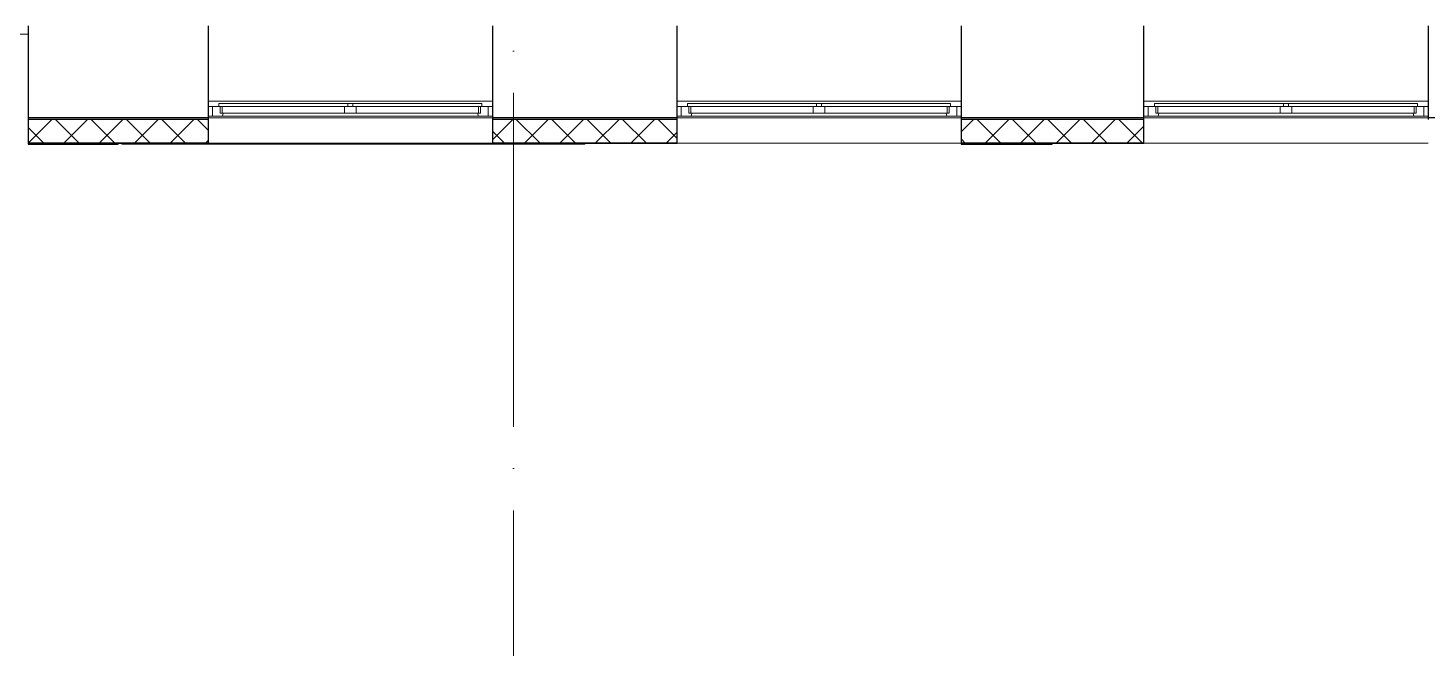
# Model space of a CAD drawing. Header units: millimetres. Extents: x -21010 to 105841, y -18351 to 135084.
# Drawn here: x 40172 to 48552, y -7250 to -3537 of the extents above; entities that cross this region are included whole.
import ezdxf

# ---------------------------------------------------------------- set-up
doc = ezdxf.new("R2010")
doc.units = ezdxf.units.MM
doc.linetypes.add('ADSK_Линия сетки', pattern=[2500, 2000, -250, 0, -250])
for name, color, linetype, lineweight in [('_ Окна', 7, 'Continuous', 9), ('Ограждение', 7, 'Continuous', 9), ('Окна', 7, 'Continuous', 9), ('Оси', 7, 'Continuous', 9), ('Стены внутренние', 7, 'Continuous', 18), ('Стены наружные', 7, 'Continuous', 18), ('Стены штриховка', 7, 'Continuous', 13)]:
    doc.layers.add(name, color=color, linetype=linetype, lineweight=lineweight)

# ---------------------------------------------------------------- blocks, each defined once
blk = doc.blocks.new('1 этаж 21082025')
at = {"layer": '_ Окна', "lineweight": 18}
for p, q in [((45910, -47050), (45910, -47000)), ((45860, -47050), (45910, -47050)), ((47053, -47482), (47015, -47482)), ((47015, -47482), (47015, -47540)), ((47061, -47523), (47061, -47482)), ((48619, -47482), (48619, -47523)), ((48665, -47482), (48627, -47482)), ((48665, -47540), (48665, -47482)), ((49858, -47482), (49820, -47482)), ((49820, -47482), (49820, -47540)), ((49866, -47523), (49866, -47482)), ((51424, -47482), (51424, -47523)), ((51470, -47482), (51432, -47482)), ((51470, -47540), (51470, -47482)), ((52653, -47482), (52615, -47482)), ((52615, -47482), (52615, -47540)), ((52661, -47523), (52661, -47482)), ((54219, -47482), (54219, -47523)), ((54265, -47482), (54227, -47482)), ((54265, -47540), (54265, -47482)), ((47015, -47540), (47074.4, -47540)), ((47073, -47523), (47061, -47523)), ((47074.4, -47540), (47079, -47523)), ((48601, -47523), (48605.6, -47540)), ((48605.6, -47540), (48665, -47540)), ((48619, -47523), (48607, -47523)), ((49820, -47540), (49879.4, -47540)), ((49878, -47523), (49866, -47523)), ((49879.4, -47540), (49884, -47523)), ((51406, -47523), (51410.6, -47540)), ((51410.6, -47540), (51470, -47540)), ((51424, -47523), (51412, -47523)), ((52615, -47540), (52674.4, -47540)), ((52673, -47523), (52661, -47523)), ((52674.4, -47540), (52679, -47523)), ((54201, -47523), (54205.6, -47540)), ((54205.6, -47540), (54265, -47540)), ((54219, -47523), (54207, -47523))]:
    blk.add_line(p, q, dxfattribs=at)
at = {"layer": '_ Окна'}
for p, q in [((47015, -47482), (46990, -47482)), ((47015, -47540), (47015, -47482)), ((48690, -47482), (48665, -47482)), ((48665, -47482), (48665, -47540)), ((49820, -47482), (49795, -47482)), ((49820, -47540), (49820, -47482)), ((51495, -47482), (51470, -47482)), ((51470, -47482), (51470, -47540)), ((52615, -47482), (52590, -47482)), ((52615, -47540), (52615, -47482)), ((54290, -47482), (54265, -47482)), ((54265, -47482), (54265, -47540)), ((46990, -47540), (47015, -47540)), ((48665, -47540), (48690, -47540)), ((49795, -47540), (49820, -47540)), ((51470, -47540), (51495, -47540)), ((52590, -47540), (52615, -47540)), ((54265, -47540), (54290, -47540))]:
    blk.add_line(p, q, dxfattribs=at)
at = {"layer": 'Ограждение'}
for p, q in [((46990, -47450), (48690, -47450)), ((49795, -47450), (51495, -47450)), ((52590, -47450), (54290, -47450))]:
    blk.add_line(p, q, dxfattribs=at)
at = {"layer": 'Окна'}
for p, q in [((47053, -47465), (47825, -47465)), ((47053, -47482), (47053, -47465)), ((47825, -47482), (47053, -47482)), ((47073, -47523), (47073, -47482)), ((47805, -47482), (47805, -47523)), ((47825, -47465), (47855, -47465)), ((47825, -47465), (47825, -47482)), ((47855, -47482), (47825, -47482)), ((47855, -47465), (48627, -47465)), ((47855, -47482), (47855, -47465)), ((48627, -47482), (47855, -47482)), ((47875, -47523), (47875, -47482)), ((48607, -47482), (48607, -47523)), ((48627, -47465), (48627, -47482)), ((49858, -47465), (50630, -47465)), ((49858, -47482), (49858, -47465)), ((50630, -47482), (49858, -47482)), ((49878, -47523), (49878, -47482)), ((50610, -47482), (50610, -47523)), ((50630, -47465), (50660, -47465)), ((50630, -47465), (50630, -47482)), ((50660, -47482), (50630, -47482)), ((50660, -47465), (51432, -47465)), ((50660, -47482), (50660, -47465)), ((51432, -47482), (50660, -47482)), ((50680, -47523), (50680, -47482)), ((51412, -47482), (51412, -47523)), ((51432, -47465), (51432, -47482)), ((52653, -47465), (53425, -47465)), ((52653, -47482), (52653, -47465)), ((53425, -47482), (52653, -47482)), ((52673, -47523), (52673, -47482)), ((53405, -47482), (53405, -47523)), ((53425, -47465), (53455, -47465)), ((53425, -47465), (53425, -47482)), ((53455, -47482), (53425, -47482)), ((53455, -47465), (54227, -47465)), ((53455, -47482), (53455, -47465)), ((54227, -47482), (53455, -47482)), ((53475, -47523), (53475, -47482)), ((54207, -47482), (54207, -47523)), ((54227, -47465), (54227, -47482)), ((47805, -47523), (47073, -47523)), ((47074.4, -47540), (48605.6, -47540)), ((47875, -47523), (47805, -47523)), ((48607, -47523), (47875, -47523)), ((50610, -47523), (49878, -47523)), ((49879.4, -47540), (51410.6, -47540)), ((50680, -47523), (50610, -47523)), ((51412, -47523), (50680, -47523)), ((53405, -47523), (52673, -47523)), ((52674.4, -47540), (54205.6, -47540)), ((53475, -47523), (53405, -47523)), ((54207, -47523), (53475, -47523))]:
    blk.add_line(p, q, dxfattribs=at)
at = {"layer": 'Оси', "linetype": 'ADSK_Линия сетки'}
blk.add_line((48815.1, -29900), (48815.1, -60626.1), dxfattribs=at)
at = {"layer": 'Стены внутренние', "lineweight": 30}
for p, q in [((45910, -47000), (45910, -47550)), ((46990, -47550), (46990, -47000)), ((48690, -47000), (48690, -47550)), ((49795, -47550), (49795, -47000)), ((51495, -47000), (51495, -47550)), ((52590, -47550), (52590, -47000)), ((54290, -47000), (54290, -47550)), ((45910, -47550), (46990, -47550)), ((45910, -47560), (45910, -47702)), ((46990, -47702), (46990, -47560)), ((48690, -47550), (49795, -47550)), ((48690, -47560), (48690, -47702)), ((49795, -47702), (49795, -47560)), ((51495, -47550), (52590, -47550)), ((51495, -47560), (51495, -47702)), ((52590, -47702), (52590, -47560)), ((45910, -47702), (46990, -47702)), ((48690, -47702), (49795, -47702)), ((51495, -47702), (52590, -47702))]:
    blk.add_line(p, q, dxfattribs=at)
at = {"layer": 'Стены внутренние', "linetype": 'Continuous', "lineweight": 9}
for p, q in [((45913.5, -47700), (46053.5, -47560)), ((46215, -47700), (46075, -47560)), ((46125.6, -47700), (46265.6, -47560)), ((46427.2, -47700), (46287.2, -47560)), ((46337.7, -47700), (46477.7, -47560)), ((46639.3, -47700), (46499.3, -47560)), ((46549.9, -47700), (46689.9, -47560)), ((46851.4, -47700), (46711.4, -47560)), ((46762, -47700), (46902, -47560)), ((46989.6, -47626), (46923.6, -47560)), ((48692, -47679.2), (48811.2, -47560)), ((48972.8, -47700), (48832.8, -47560)), ((48883.3, -47700), (49023.3, -47560)), ((49184.9, -47700), (49044.9, -47560)), ((49095.4, -47700), (49235.4, -47560)), ((49397, -47700), (49257, -47560)), ((49307.6, -47700), (49447.6, -47560)), ((49609.2, -47700), (49469.2, -47560)), ((49519.7, -47700), (49659.7, -47560)), ((49793, -47671.7), (49681.3, -47560)), ((51497, -47631.9), (51568.9, -47560)), ((51730.5, -47700), (51590.5, -47560)), ((51641, -47700), (51781, -47560)), ((51942.6, -47700), (51802.6, -47560)), ((51853.2, -47700), (51993.2, -47560)), ((52154.7, -47700), (52014.7, -47560)), ((52065.3, -47700), (52205.3, -47560)), ((52366.9, -47700), (52226.9, -47560)), ((52277.4, -47700), (52417.4, -47560)), ((52579, -47700), (52439, -47560)), ((46002.9, -47700), (45910, -47607.1)), ((48760.6, -47700), (48692, -47631.4)), ((49731.8, -47700), (49793, -47638.8)), ((51497, -47673.7), (51495, -47670.2)), ((51518.3, -47700), (51497, -47678.7)), ((52489.6, -47700), (52590, -47599.6)), ((45978, -47701.3), (45977.6, -47702)), ((46330.7, -47700), (46329.5, -47702)), ((46974.1, -47700), (46988, -47686.1)), ((46988, -47689.9), (46990, -47689.9)), ((48794.3, -47700), (48793.2, -47702)), ((48815, -47702), (48813.9, -47700)), ((49049.7, -47702), (49048.5, -47700)), ((49636.3, -47702), (49635.1, -47700)), ((51610, -47700), (51608.8, -47702))]:
    blk.add_line(p, q, dxfattribs=at)
at = {"layer": 'Стены внутренние'}
for p, q in [((48690, -47550), (46990, -47550)), ((51495, -47550), (49795, -47550)), ((54290, -47550), (52590, -47550)), ((48690, -47702), (46990, -47702)), ((51495, -47702), (49795, -47702)), ((54290, -47702), (52590, -47702))]:
    blk.add_line(p, q, dxfattribs=at)
at = {"layer": 'Стены наружные', "lineweight": 30}
for p, q in [((46990, -47550), (45910, -47550)), ((45910, -47550), (45910, -47560)), ((46990, -47560), (46990, -47550)), ((49795, -47550), (48690, -47550)), ((48690, -47550), (48690, -47560)), ((49795, -47560), (49795, -47550)), ((52590, -47550), (51495, -47550)), ((51495, -47550), (51495, -47560)), ((52590, -47560), (52590, -47550)), ((55365, -47550), (54290, -47550)), ((54290, -47550), (54290, -47560)), ((46450, -47702), (45910, -47702)), ((45910, -47702), (45910, -47707)), ((45910, -47707), (46450, -47707)), ((46450, -47707), (46450, -47702)), ((52040, -47702), (51495, -47702)), ((51495, -47702), (51495, -47707)), ((51495, -47707), (52040, -47707)), ((52040, -47707), (52040, -47702))]:
    blk.add_line(p, q, dxfattribs=at)
at = {"layer": 'Стены наружные'}
for p, q in [((46990, -47550), (48690, -47550)), ((49795, -47550), (51495, -47550)), ((52590, -47550), (54290, -47550)), ((46471.3, -47707), (46471.3, -47702)), ((49243.3, -47707), (46471.3, -47707)), ((46995, -47702), (48690, -47702)), ((46995, -47702), (46995, -47707)), ((48690, -47707), (48690, -47702)), ((49243.3, -47707), (49243.3, -47702))]:
    blk.add_line(p, q, dxfattribs=at)
at = {"layer": 'Стены наружные', "linetype": 'Continuous', "lineweight": 9}
for p, q in [((45977.6, -47702), (45974.7, -47707)), ((46329.5, -47702), (46326.8, -47706.7)), ((51608.8, -47702), (51607.1, -47705))]:
    blk.add_line(p, q, dxfattribs=at)
at = {"layer": 'Стены штриховка'}
for p, q in [((46990, -47560), (45910, -47560)), ((49795, -47560), (48690, -47560)), ((52590, -47560), (51495, -47560)), ((45912, -47626), (45910, -47626)), ((45912, -47626), (45912, -47700)), ((46990, -47626), (46988, -47626)), ((46988, -47700), (46988, -47626)), ((48692, -47626), (48690, -47626)), ((48692, -47626), (48692, -47700)), ((49795, -47626), (49793, -47626)), ((49793, -47700), (49793, -47626)), ((51497, -47626), (51495, -47626)), ((51497, -47626), (51497, -47700)), ((52590, -47626), (52588, -47626)), ((52588, -47700), (52588, -47626)), ((45912, -47700), (46988, -47700)), ((48692, -47700), (49793, -47700)), ((51497, -47700), (52588, -47700))]:
    blk.add_line(p, q, dxfattribs=at)

msp = doc.modelspace()

# ---------------------------------------------------------------- block references
msp.add_blockref('1 этаж 21082025', (-5738, 43475))

doc.saveas('drawing.dxf')
